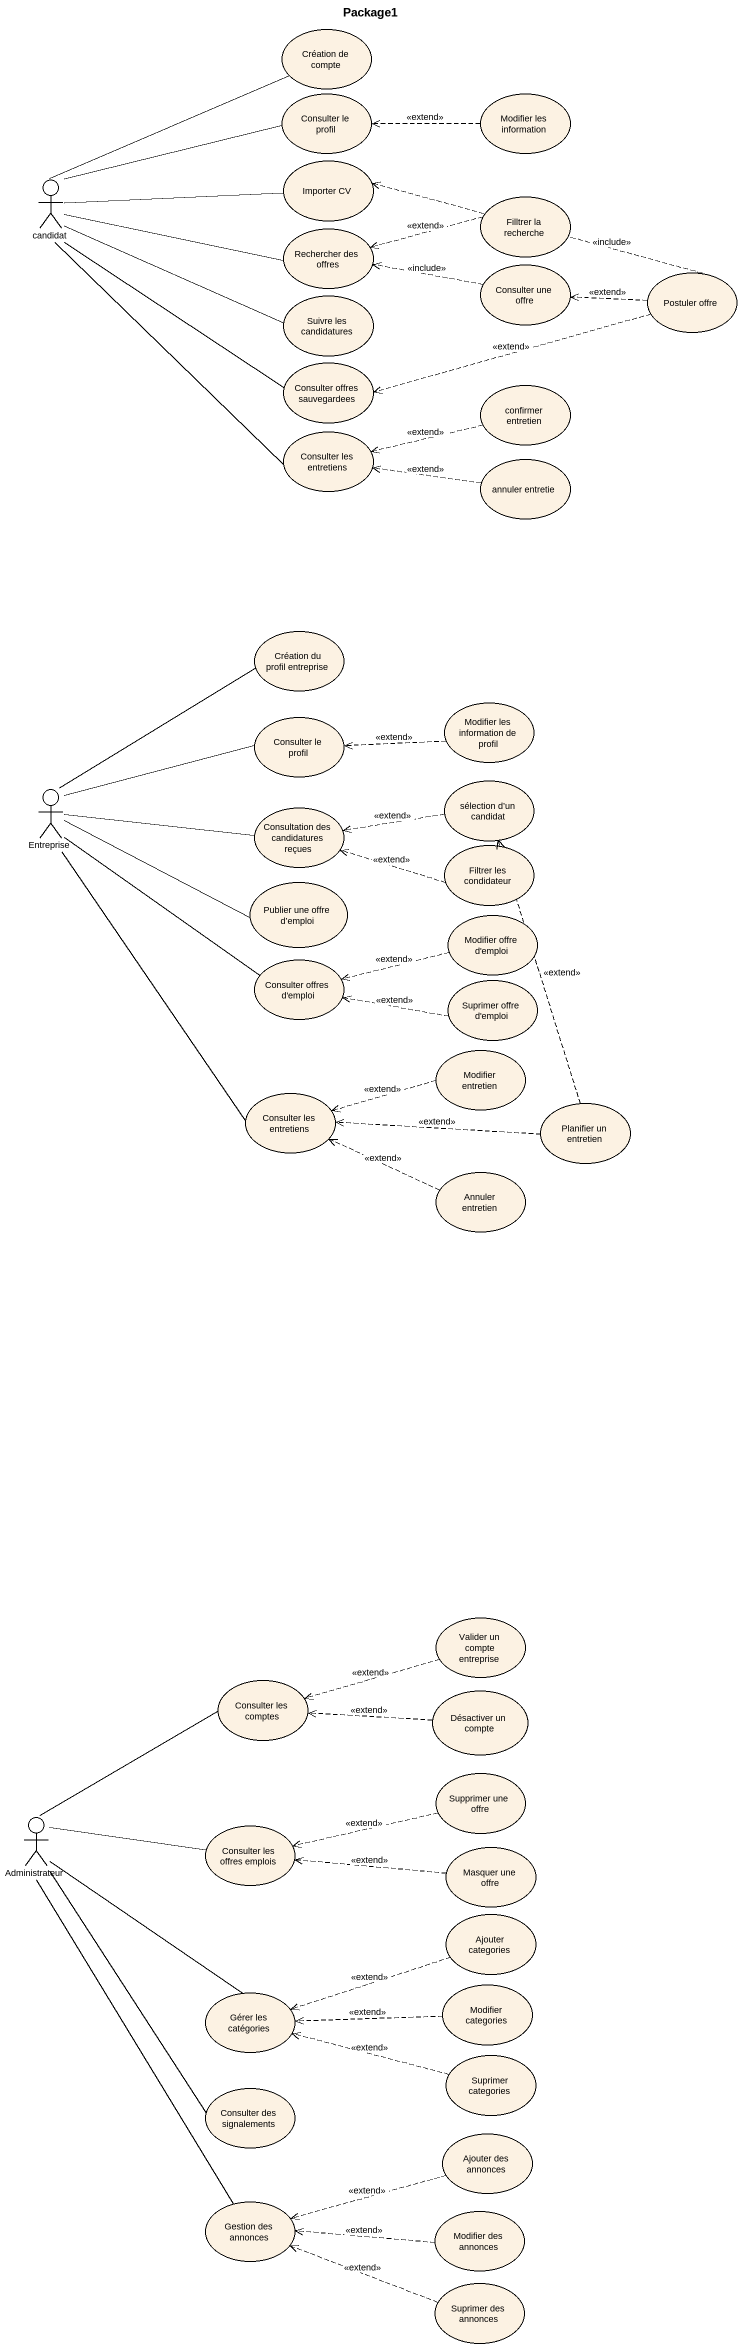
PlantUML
@startuml
title Package1
usecase "Création de compte" as Création_de_compte
usecase "Consulter le profil" as Consulter_le_profil
usecase "Modifier les information" as Modifier_les_information
usecase "Importer CV" as Importer_CV
actor candidat
usecase "Filltrer la recherche" as Filltrer_la_recherche
usecase "Rechercher des offres" as Rechercher_des_offres
usecase "Consulter une offre" as Consulter_une_offre
usecase "Postuler offre" as Postuler_offre
usecase "Suivre les candidatures" as Suivre_les_candidatures
usecase "Consulter offres sauvegardees" as Consulter_offres
usecase "confirmer entretien" as confirmer_entretien
usecase "Consulter les entretiens" as Consulter_les_entretiens
usecase "annuler entretie" as annuler_entretie
usecase "Création du profil entreprise" as Création_du_profil
usecase "Modifier les information de profil" as Modifier_les_information_de
usecase "Consulter le profil" as Consulter_le_profil_2
actor Entreprise
usecase "sélection d’un candidat" as sélection_d_un_candidat
usecase "Consultation des candidatures reçues" as Consultation_des
usecase "Filtrer les condidateur" as Filtrer_les_condidateur
usecase "Publier une offre d’emploi" as Publier_une_offre_d_emploi
usecase "Modifier offre d'emploi" as Modifier_offre_d_emploi
usecase "Consulter offres d'emploi" as Consulter_offres_d_emploi
usecase "Suprimer offre d'emploi" as Suprimer_offre_d_emploi
usecase "Modifier entretien" as Modifier_entretien
usecase "Consulter les entretiens" as Consulter_les_entretiens_2
usecase "Planifier un entretien" as Planifier_un_entretien
usecase "Annuler entretien" as Annuler_entretien
usecase "Valider un compte entreprise" as Valider_un_compte_entreprise
usecase "Consulter les comptes" as Consulter_les_comptes
usecase "Désactiver un compte" as Désactiver_un_compte
usecase "Supprimer une offre" as Supprimer_une_offre
actor Administrateur
usecase "Consulter les offres emplois" as Consulter_les_offres_emplois
usecase "Masquer une offre" as Masquer_une_offre
usecase "Ajouter categories" as Ajouter_categories
usecase "Gérer les catégories" as Gérer_les_catégories
usecase "Modifier categories" as Modifier_categories
usecase "Suprimer categories" as Suprimer_categories
usecase "Consulter des signalements" as Consulter_des_signalements
usecase "Ajouter des annonces" as Ajouter_des_annonces
usecase "Gestion des annonces" as Gestion_des_annonces
usecase "Modifier des annonces" as Modifier_des_annonces
usecase "Suprimer des annonces" as Suprimer_des_annonces
Modifier_les_information .left.> Consulter_le_profil : <<extend>>
candidat -right- Création_de_compte
candidat -right- Consulter_le_profil
candidat -right- Importer_CV
candidat -right- Rechercher_des_offres
candidat -right- Suivre_les_candidatures
candidat -- Consulter_offres
candidat -- Consulter_les_entretiens
Filltrer_la_recherche .left.> Rechercher_des_offres : <<extend>>
Consulter_une_offre .left.> Rechercher_des_offres : <<include>>
Postuler_offre .left.> Importer_CV : <<include>>
Postuler_offre .left.> Consulter_une_offre : <<extend>>
Postuler_offre .left.> Consulter_offres : <<extend>>
confirmer_entretien .left.> Consulter_les_entretiens : <<extend>>
annuler_entretie .left.> Consulter_les_entretiens : <<extend>>
Modifier_les_information_de .left.> Consulter_le_profil_2 : <<extend>>
Entreprise -up- Création_du_profil
Entreprise -right- Consulter_le_profil_2
Entreprise -right- Publier_une_offre_d_emploi
Entreprise -- Consulter_offres_d_emploi
Entreprise -- Consulter_les_entretiens_2
sélection_d_un_candidat .left.> Consultation_des : <<extend>>
Consultation_des -left- Entreprise
Filtrer_les_condidateur .left.> Consultation_des : <<extend>>
Modifier_offre_d_emploi .left.> Consulter_offres_d_emploi : <<extend>>
Suprimer_offre_d_emploi .left.> Consulter_offres_d_emploi : <<extend>>
Modifier_entretien .left.> Consulter_les_entretiens_2 : <<extend>>
Planifier_un_entretien .up.> sélection_d_un_candidat : <<extend>>
Planifier_un_entretien .left.> Consulter_les_entretiens_2 : <<extend>>
Annuler_entretien .left.> Consulter_les_entretiens_2 : <<extend>>
Valider_un_compte_entreprise .left.> Consulter_les_comptes : <<extend>>
Désactiver_un_compte .left.> Consulter_les_comptes : <<extend>>
Supprimer_une_offre .left.> Consulter_les_offres_emplois : <<extend>>
Administrateur -up- Consulter_les_comptes
Administrateur -right- Consulter_les_offres_emplois
Administrateur -- Gérer_les_catégories
Administrateur -- Consulter_des_signalements
Administrateur -- Gestion_des_annonces
Masquer_une_offre .left.> Consulter_les_offres_emplois : <<extend>>
Ajouter_categories .left.> Gérer_les_catégories : <<extend>>
Modifier_categories .left.> Gérer_les_catégories : <<extend>>
Suprimer_categories .left.> Gérer_les_catégories : <<extend>>
Ajouter_des_annonces .left.> Gestion_des_annonces : <<extend>>
Modifier_des_annonces .left.> Gestion_des_annonces : <<extend>>
Suprimer_des_annonces .left.> Gestion_des_annonces : <<extend>>
@enduml
